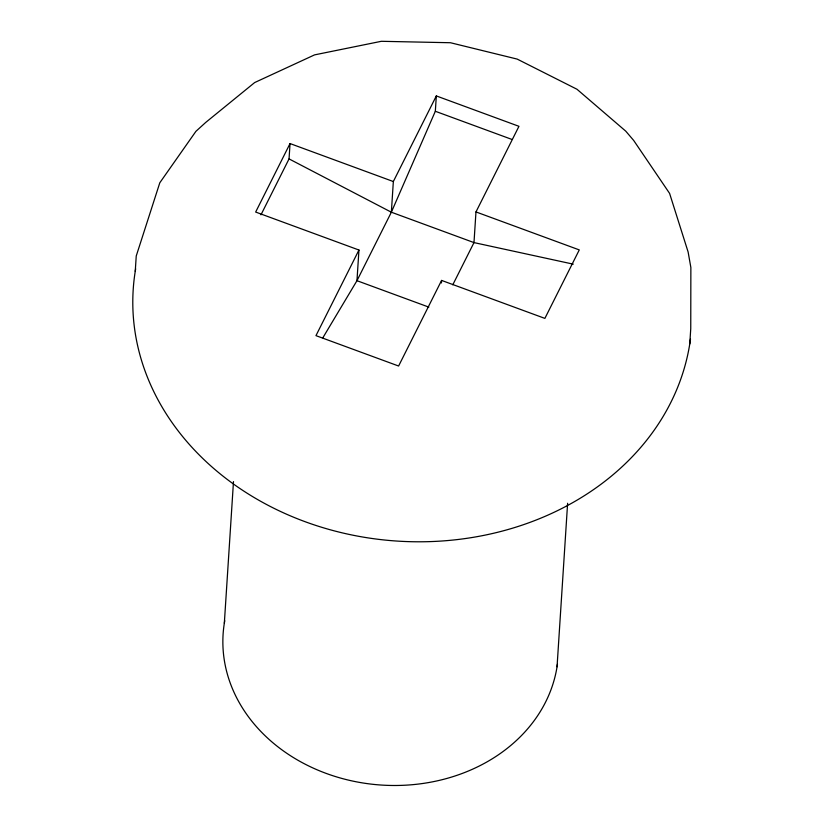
<?xml version="1.0" encoding="UTF-8"?>
<svg xmlns="http://www.w3.org/2000/svg" width="826" height="826" viewBox="0 0 826 826"><rect width="100%" height="100%" fill="white"/><g stroke="black" fill="none" stroke-linecap="round" stroke-linejoin="round"><path stroke-width="1.24" d="M135.247 271.331L136.238 255.998L159.8 182.783L195.917 131.334L205.726 122.424L254.676 82.548L314.572 54.877L381.354 41.3L450.459 42.735L517.179 59.09L576.971 89.249L625.757 131.158L633.676 140.441L669.587 193.387L688.12 251.992L690.866 267.531L690.753 328.634L689.762 343.977M224.331 623.217L233.49 481.579M260.964 214.832L289.048 158.902L290.04 143.559L393.341 181.544L391.359 212.21L356.966 280.695L322.842 337.803M290.04 143.559L255.657 212.055L358.949 250.03L356.966 280.695L428.828 307.117M573.254 264.155L473.99 242.596L391.359 212.21L435.333 111.273L436.324 95.93L518.955 126.316L475.972 211.931L473.99 242.596L452.782 284.825M441.425 282.967L441.59 280.417L544.881 318.392L579.274 249.906L475.972 211.931M557.044 666.799L567.617 503.271M358.949 250.03L315.966 335.645L398.607 366.021L441.59 280.417M393.341 181.544L436.324 95.93M435.333 111.273L511.975 139.449M289.048 158.902L391.359 212.21M557.416 664.31A167.936 140.358 3.7 0 1 368.51 783.791A167.936 140.358 3.7 0 1 224.755 620.729M690.495 338.959A279.89 233.934 3.7 0 1 377.038 539.151A279.89 233.934 3.7 0 1 135.66 268.832"/></g></svg>
